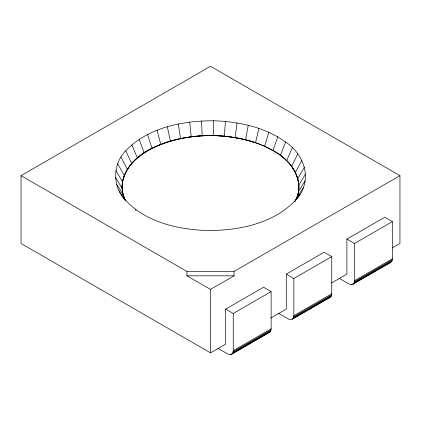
<?xml version="1.0" encoding="UTF-8"?>
<svg xmlns="http://www.w3.org/2000/svg" width="421" height="421" viewBox="0 0 421 421"><rect width="100%" height="100%" fill="white"/><g stroke="black" fill="none" stroke-linecap="round" stroke-linejoin="round"><path stroke-width="0.63" d="M392.093 248.016L399.95 243.48L399.95 175.662L210.5 66.286L21.05 175.662L21.05 243.48L210.5 352.856L225.656 344.11L225.656 309.109L263.546 287.233L271.124 291.606L271.124 328.796L270.782 330.843L269.793 332.248L231.203 354.524L228.54 354.424L217.846 348.283M399.95 175.662L234.06 271.44L234.06 275.813L210.5 289.416L186.94 275.813L186.94 271.44L21.05 175.662M210.5 352.856L210.5 289.416M231.903 354.119L232.892 352.719L233.234 350.672L233.234 313.482L271.124 291.606M278.47 313.282L289.164 319.423L291.827 319.523L330.417 297.247L331.406 295.842L331.748 293.795L331.748 256.605L324.17 252.232L286.28 274.108L286.28 309.109L270.935 317.966M292.527 319.118L293.516 317.718L293.858 315.671L293.858 278.481L331.748 256.605M339.094 278.281L349.788 284.422L352.451 284.522L391.041 262.246L392.03 260.841L392.372 258.794L392.372 221.604L384.794 217.231L346.904 239.107L346.904 274.108L331.559 282.965M353.151 284.117L354.14 282.717L354.482 280.67L354.482 243.48L392.372 221.604M295.347 200.843C302.878 187.456 297.536 170.452 286.601 160.648C277.828 152.286 266.84 146.724 255.505 142.698L254.705 142.398C241.344 138.009 227.319 135.941 213.279 135.615L213.489 120.78C182.346 120.743 148.155 127.452 125.753 150.734C112.933 163.732 112.296 185.261 124.237 199.044M125.716 200.87C114.028 179.483 132.778 156.712 152.028 148.345C183.94 132.862 222.004 132.01 255.505 142.698L258.915 128.4C244.269 123.537 228.898 121.169 213.489 120.78M295.095 201.127C304.572 184.903 294.684 164.985 280.36 155.349L285.654 142.009L277.755 136.836L268.793 132.273L258.915 128.4M296.837 199.096C312.703 180.099 304.946 155.033 285.654 142.009M224.33 136.215L225.377 121.427M213.279 135.615C186.682 135.478 158.559 140.924 137.372 157.943C124.816 167.784 117.406 185.993 125.595 200.875L124.879 199.775M235.165 137.614L237.034 122.932M245.611 139.788L248.274 125.269M268.793 132.273L264.688 146.297L264.325 146.103C230.366 132.015 190.634 132.015 156.675 146.103C136.278 154.323 113.844 176.104 125.1 199.812M295.284 200.87C306.051 181.319 290.606 159.443 273.018 150.507L277.755 136.836M286.601 160.648L292.369 147.713M291.642 166.363L297.789 153.854M295.405 172.394L301.836 160.343M297.826 178.646L304.441 167.074M298.873 185.03L305.567 173.941M298.521 191.439L305.188 180.83M296.784 197.77L303.32 187.645M294.542 201.68L299.989 194.265M295.247 200.596C272.845 223.877 238.654 230.587 207.511 230.55C177.146 229.461 143.466 221.935 123.211 197.475M233.234 350.672L271.124 328.796M293.858 315.671L331.748 293.795M354.482 280.67L392.372 258.794M233.15 351.761L271.04 329.885M293.774 316.76L331.664 294.884M354.398 281.76L392.288 259.883M232.892 352.719L270.782 330.843M293.516 317.718L331.406 295.842M354.14 282.717L392.03 260.841M230.392 354.714L270.361 331.637M292.711 318.734L330.985 296.637M351.64 284.712L391.609 261.636M389.53 262.836L390.341 262.646M328.906 297.836L329.717 297.647M186.94 271.44L234.06 271.44M186.94 275.813L234.06 275.813M264.325 146.103L273.018 150.539M346.904 239.107L354.482 243.48M286.28 274.108L293.858 278.481M225.656 309.109L233.234 313.482M280.36 155.349L280.644 155.528M119.164 190.987L124.169 198.675M116.559 184.256L123.174 194.618M115.433 177.388L122.127 188.24M135.346 209.321L136.009 210.395M115.812 170.494L122.479 181.83M117.68 163.685L124.216 175.499M121.011 157.065L127.31 169.342M125.753 150.734L131.72 163.459M131.836 144.798L137.372 157.943M139.156 139.351L144.177 152.876M147.603 134.473L152.028 148.345M157.038 130.247L160.806 144.414M167.321 126.737L170.363 141.151M178.283 124L180.551 138.604M189.75 122.074L191.213 136.82M201.548 120.995L202.18 135.815"/></g></svg>
